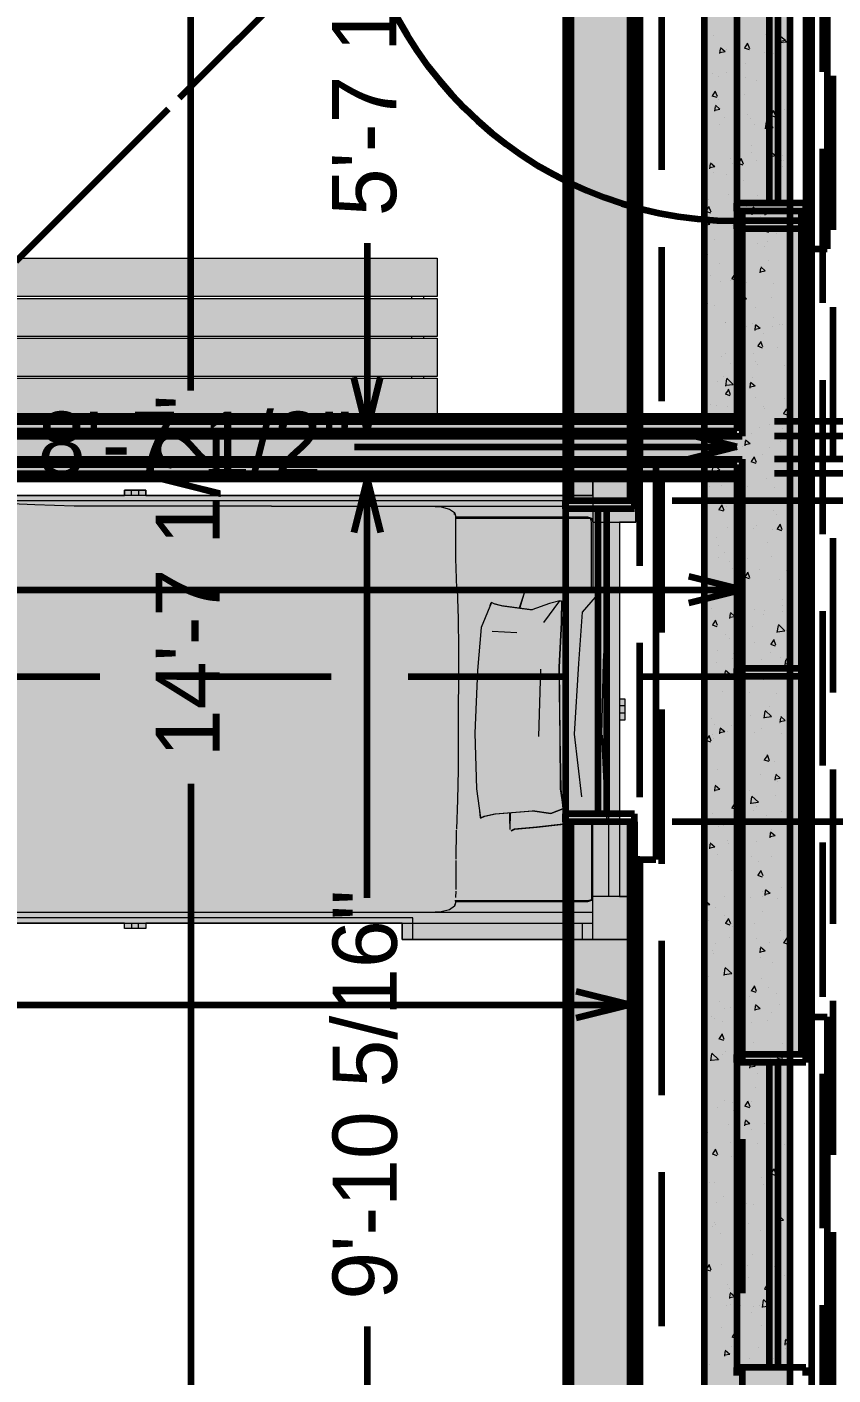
# Model space of a CAD drawing. Header units: inches. Extents: x -355 to 955, y -237 to 947.
# Drawn here: x 582.7 to 658, y 233.7 to 359.6 of the extents above; entities that cross this region are included whole.
import ezdxf

# ---------------------------------------------------------------- set-up
doc = ezdxf.new("R2010")
doc.units = ezdxf.units.IN
doc.header["$LTSCALE"] = 96
doc.header["$MEASUREMENT"] = 0
doc.linetypes.add('Dash', pattern=[0.225, 0.15, -0.075])
for name, color, linetype, lineweight, true_color in [('Casings_ Exterior-2', 7, 'Continuous', 158, 0x000000), ('Casings_ Exterior-3', 7, 'Continuous', 158, 0x000000), ('Dimensions-1', 7, 'Continuous', 158, 0x000080), ('Dimensions-2', 7, 'Continuous', 158, 0x000080), ('Dimensions-3', 7, 'Continuous', 158, 0x000080), ('Doors-1', 7, 'Continuous', 158, 0x4b4b4b), ('Footings-0', 7, 'Dash', 211, 0x000000), ('Furniture_ Exterior-1', 7, 'Continuous', 211, 0x008080), ('Furniture_ Interior-2', 7, 'Continuous', 211, 0x8080c0), ('Roof Planes-2', 7, 'Dash', 211, 0x6fa455), ('Roof Planes-3', 7, 'Dash', 211, 0x6fa455), ('Slabs-1', 7, 'Continuous', 211, 0x000000), ('Walls_  Foundation-0', 7, 'Continuous', 211, 0x000000), ('Walls_  Normal-1', 7, 'Continuous', 211, 0x000000), ('Walls_  Normal-2', 7, 'Continuous', 211, 0x000000), ('Walls_  Normal-3', 7, 'Continuous', 211, 0x000000), ('Windows-2', 7, 'Continuous', 158, 0x4b4b4b), ('Windows-3', 7, 'Continuous', 158, 0x4b4b4b)]:
    doc.layers.add(name, color=color, linetype=linetype, lineweight=lineweight, true_color=true_color)

# ---------------------------------------------------------------- blocks, each defined once
blk = doc.blocks.new('Bench')
at = {"layer": 'Furniture_ Exterior-1', "color": 136, "lineweight": 0, "true_color": 0x008080, "transparency": 33554687}
for p, q in [((-21.92, 11.05), (-21.92, 11.19)), ((-20.98, 11.19), (-20.98, 11.05)), ((-20.95, 11.05), (-20.95, 11.19)), ((20.8, 11.05), (20.8, 11.19)), ((21.74, 11.19), (21.74, 11.05)), ((-21.92, 7.32), (-21.92, 7.48)), ((-20.98, 7.48), (-20.98, 7.32)), ((20.8, 7.32), (20.8, 7.48)), ((21.74, 7.48), (21.74, 7.32)), ((-21.92, 3.57), (-21.92, 3.75)), ((-20.98, 3.75), (-20.98, 3.57)), ((-20.95, 3.57), (-20.95, 3.75)), ((20.8, 3.57), (20.8, 3.75)), ((21.74, 3.75), (21.74, 3.57))]:
    blk.add_line(p, q, dxfattribs=at)
for points in [[(-23.02, 14.76), (23.02, 14.76), (23.02, 11.19), (-23.02, 11.19)], [(-23.02, 11.05), (23.02, 11.05), (23.02, 7.48), (-23.02, 7.48)], [(-23.02, 7.32), (23.02, 7.32), (23.02, 3.75), (-23.02, 3.75)], [(-23.02, 3.57), (23.02, 3.57), (23.02, 0), (-23.02, 0)]]:
    blk.add_lwpolyline(points, close=True, dxfattribs=at)
at = {"layer": 'Furniture_ Exterior-1', "color": 7, "lineweight": 0, "true_color": 0xffffff, "transparency": 33554687}
for points in [[(-23.02, 11.19), (-23.02, 14.76), (-23.02, 11.19), (23.02, 14.76)], [(-23.02, 11.19), (23.02, 14.76), (-23.02, 11.19), (23.02, 11.19)], [(-23.02, 7.48), (-23.02, 11.05), (-23.02, 7.48), (23.02, 11.05)], [(-23.02, 7.48), (23.02, 11.05), (-23.02, 7.48), (23.02, 7.48)], [(-23.02, 3.75), (-23.02, 7.32), (-23.02, 3.75), (23.02, 7.32)], [(-23.02, 3.75), (23.02, 7.32), (-23.02, 3.75), (23.02, 3.75)], [(-23.02, 0), (-23.02, 3.57), (-23.02, 0), (23.02, 3.57)], [(-23.02, 0), (23.02, 3.57), (-23.02, 0), (23.02, 0)]]:
    blk.add_solid(points, dxfattribs=at)
blk = doc.blocks.new('Bunk')
at = {"layer": 'Furniture_ Interior-2', "color": 163, "lineweight": 0, "true_color": 0x8080c0, "transparency": 33554687}
for p, q in [((-4.6, 41.46), (-4.6, 41.96)), ((-3.94, 41.96), (-3.94, 41.46)), ((38.47, 41.46), (-38.53, 41.46)), ((38.47, 40.96), (-38.53, 40.96)), ((8.46, 40.46), (38.47, 40.46)), ((42.47, 40.96), (42.59, 40.96)), ((39.97, 4), (39.97, 38.96)), ((40.97, 38.96), (40.97, 4)), ((25.78, 32.76), (25.69, 35.58)), ((39.69, 31.58), (39.78, 30.57)), ((31.36, 28.63), (29.07, 28.75)), ((33.58, 25.25), (33.39, 18.95)), ((41.47, 21.81), (40.97, 21.81)), ((40.97, 21.15), (41.47, 21.15)), ((25.82, 13.02), (25.73, 10.28)), ((30.71, 10.83), (30.73, 11.82)), ((30.74, 10.26), (30.79, 11.83)), ((25.72, 10.2), (25.69, 7.48)), ((38.47, 0), (38.47, 10.86)), ((25.69, 7.38), (25.69, 4.66)), ((25.68, 4.51), (25.64, 3.91)), ((25.54, 3.27), (25.54, 3.09)), ((38.47, 2.5), (-38.53, 2.5)), ((-38.53, 1.5), (38.47, 1.5)), ((-4.6, 1.5), (-4.6, 1)), ((-3.94, 1), (-3.94, 1.5)), ((37.47, 1.5), (37.47, 0)), ((42.47, 1.78), (42.59, 2))]:
    blk.add_line(p, q, dxfattribs=at)
for points in [[(-38.53, 41.46), (-5.27, 41.46), (-5.27, 41.96), (-3.27, 41.96), (-3.27, 41.46), (38.47, 41.46), (38.47, 43), (42.47, 43), (42.47, 41.17), (42.59, 40.96), (42.47, 40.74), (42.47, 38.96), (40.97, 38.96), (40.97, 22.48), (41.47, 22.48), (41.47, 20.48), (40.97, 20.48), (40.97, 4), (42.47, 4), (42.47, 2.22), (42.59, 2), (42.47, 1.78), (42.47, 0), (37.47, 0), (20.66, 0), (20.66, 1.5), (-3.27, 1.5), (-3.27, 1), (-5.27, 1), (-5.27, 1.5), (-38.53, 1.5)], [(25.68, 39.33), (38.34, 39.33), (38.47, 38.96), (42.47, 38.96), (42.47, 42.96)], [(42.47, 43), (38.47, 43), (38.47, 32.68)], [(-3.27, 41.46), (-3.27, 41.96), (-5.27, 41.96), (-5.27, 41.46)], [(8.46, 40.46), (4.78, 40.46), (1.1, 40.47), (-2.58, 40.46), (-6.27, 40.46), (-9.95, 40.46), (-13.63, 40.58), (-17.31, 40.75), (-21, 40.76), (-24.68, 40.6), (-28.36, 40.46), (-32.04, 40.46), (-38.53, 40.46)], [(23.19, 40.46), (24.29, 40.39), (25.07, 40.19), (25.54, 39.87)], [(42.47, 40.74), (42.59, 40.96), (42.47, 41.17)], [(42.47, 41.03), (42.51, 40.96), (42.47, 40.88)], [(25.54, 39.68), (25.54, 39.87), (25.67, 39.46)], [(25.68, 35.58), (25.68, 39.46), (37.97, 39.46), (38.34, 39.33)], [(38.34, 32.66), (38.34, 38.96), (38.25, 39.33)], [(25.79, 32.76), (25.89, 29.94), (25.93, 27.12), (25.91, 24.3), (25.9, 21.48), (25.88, 18.66), (25.88, 15.84), (25.82, 13.02)], [(39.48, 32.89), (38.35, 32.66), (37.53, 32.53), (36.71, 32.49), (35.81, 32.6), (34.7, 32.75), (32.48, 32.65), (32.26, 32.75)], [(34.73, 32.75), (35.85, 32.6), (36.75, 32.49)], [(39.34, 19.07), (39.66, 13.3), (39.82, 11.03), (39.6, 13.3), (39.3, 19.07), (39.46, 25.96), (39.74, 30.57), (39.63, 32.89), (39.48, 32.89), (37.47, 30.57), (37.12, 25.78), (36.71, 19.17), (37.41, 13.3)], [(35.4, 31.61), (34.43, 31.38), (32.77, 30.77), (29.98, 31.16), (29.24, 31.34), (29, 31.47), (28.03, 29.13), (27.69, 25.12), (27.45, 19.26), (27.59, 14.07), (27.98, 11.34), (28.32, 11.52), (29.32, 11.71), (32.83, 12), (34.53, 11.76), (35.66, 12.19), (34.54, 11.76), (32.83, 12)], [(31.64, 30.94), (32.15, 32.59), (32.08, 32.42), (31.59, 30.94)], [(32.51, 32.65), (32.43, 32.69), (32.39, 32.7)], [(33.89, 29.6), (35.4, 31.61), (35.55, 31.61), (35.51, 29.6), (35.29, 25.42), (35.37, 18.85), (35.42, 14.06), (35.69, 12.19), (35.5, 14.06), (35.43, 18.85), (35.35, 25.42), (35.57, 29.6), (35.53, 30.67)], [(28.87, 31.18), (28.97, 31.47), (29.04, 31.47), (29.28, 31.34), (30.02, 31.16), (32.79, 30.78)], [(40.97, 22.48), (41.47, 22.48), (41.47, 20.48), (40.97, 20.48)], [(27.89, 11.99), (27.96, 11.34), (28.03, 11.34), (28.37, 11.52), (29.38, 11.71), (32.85, 12)], [(38.34, 10.84), (38.34, 3.62), (37.97, 3.5), (25.61, 3.5)], [(36.71, 10.83), (35.43, 10.73), (33.21, 10.49), (31.13, 10.3), (30.81, 10.13)], [(30.88, 10.14), (31.17, 10.3), (33.26, 10.49), (35.48, 10.73), (36.74, 10.83)], [(39.78, 11.03), (38.51, 10.87), (37.71, 10.76), (36.71, 10.83), (37.68, 10.76), (38.5, 10.88), (39.79, 11.03)], [(20.66, 1.5), (20.66, 0), (42.47, 0), (42.47, 4), (38.47, 4), (38.34, 3.62)], [(25.67, 3.5), (25.54, 3.09), (25.07, 2.76), (24.29, 2.57), (23.19, 2.5)], [(25.59, 3.62), (37.97, 3.62), (38.34, 3.72)], [(21.66, 0), (21.66, 2), (-38.53, 2)], [(-3.27, 1.5), (-3.27, 1), (-5.27, 1), (-5.27, 1.5)], [(42.47, 2), (42.59, 2), (42.47, 2.22)], [(42.47, 2.07), (42.51, 2), (42.47, 1.93)]]:
    blk.add_lwpolyline(points, dxfattribs=at)
at = {"layer": 'Furniture_ Interior-2', "color": 7, "lineweight": 0, "true_color": 0xffffff, "transparency": 33554687}
for points in [[(38.47, 41.46), (38.47, 43), (38.47, 41.46), (42.47, 43)], [(38.47, 41.46), (42.47, 43), (38.47, 41.46), (42.47, 41.17)], [(-5.27, 41.46), (-5.27, 41.96), (-5.27, 41.46), (-3.27, 41.96)], [(-5.27, 41.46), (-3.27, 41.96), (-5.27, 41.46), (-3.27, 41.46)], [(-5.27, 41.46), (-5.27, 1.5), (-5.27, 41.46), (-41.03, 4.01)], [(-38.53, 41.46), (-5.27, 41.46), (-38.53, 41.46), (-41.03, 38.96)], [(-5.27, 41.46), (-41.03, 4.01), (-5.27, 41.46), (-41.03, 38.96)], [(-5.27, 41.46), (-3.27, 41.46), (-5.27, 41.46), (-3.27, 1.5)], [(-5.27, 41.46), (-3.27, 1.5), (-5.27, 41.46), (-5.27, 1.5)], [(-3.27, 41.46), (38.47, 41.46), (-3.27, 41.46), (40.97, 22.48)], [(-3.27, 41.46), (40.97, 22.48), (-3.27, 41.46), (20.66, 1.5)], [(-3.27, 41.46), (20.66, 1.5), (-3.27, 41.46), (-3.27, 1.5)], [(38.47, 41.46), (42.47, 41.17), (38.47, 41.46), (42.47, 40.74)], [(38.47, 41.46), (42.47, 40.74), (38.47, 41.46), (40.97, 38.96)], [(38.47, 41.46), (40.97, 38.96), (38.47, 41.46), (40.97, 22.48)], [(42.47, 40.74), (42.47, 38.96), (42.47, 40.74), (40.97, 38.96)], [(42.47, 41.17), (42.59, 40.96), (42.47, 41.17), (42.47, 40.74)], [(40.97, 22.48), (40.97, 20.48), (40.97, 22.48), (20.66, 1.5)], [(40.97, 22.48), (41.47, 22.48), (40.97, 22.48), (41.47, 20.48)], [(40.97, 22.48), (41.47, 20.48), (40.97, 22.48), (40.97, 20.48)], [(40.97, 20.48), (40.97, 4), (40.97, 20.48), (20.66, 1.5)], [(-5.27, 1.5), (-38.53, 1.5), (-5.27, 1.5), (-41.03, 4.01)], [(40.97, 4), (37.47, 0), (40.97, 4), (20.66, 1.5)], [(40.97, 4), (42.47, 1.78), (40.97, 4), (37.47, 0)], [(40.97, 4), (42.47, 4), (40.97, 4), (42.47, 2.22)], [(40.97, 4), (42.47, 2.22), (40.97, 4), (42.47, 1.78)], [(-3.27, 1.5), (-3.27, 1), (-3.27, 1.5), (-5.27, 1)], [(-3.27, 1.5), (-5.27, 1), (-3.27, 1.5), (-5.27, 1.5)], [(37.47, 0), (20.66, 0), (37.47, 0), (20.66, 1.5)], [(42.47, 1.78), (42.47, 0), (42.47, 1.78), (37.47, 0)], [(42.47, 2.22), (42.59, 2), (42.47, 2.22), (42.47, 1.78)]]:
    blk.add_solid(points, dxfattribs=at)

msp = doc.modelspace()

# ---------------------------------------------------------------- linework, layer by layer
at = {"layer": 'Casings_ Exterior-2', "transparency": 33554687}
for p, q in [((657.44, 377.86), (657.44, 338.86)), ((655.44, 338.86), (657.44, 338.86)), ((655.44, 267.12), (657.44, 267.12)), ((657.44, 267.12), (657.44, 230.12))]:
    msp.add_line(p, q, dxfattribs=at)
at = {"layer": 'Casings_ Exterior-3', "transparency": 33554687}
for p, q in [((639.44, 318.83), (641.44, 318.83)), ((641.44, 318.83), (641.44, 281.83)), ((639.44, 281.83), (641.44, 281.83))]:
    msp.add_line(p, q, dxfattribs=at)
at = {"layer": 'Dimensions-1', "transparency": 33554687}
for p, q in [((693.47, 322.72), (652.5, 322.72)), ((649.5, 307), (644.5, 308.25)), ((649.5, 307), (644.5, 305.75))]:
    msp.add_line(p, q, dxfattribs=at)
at = {"layer": 'Dimensions-1', "color": 176, "linetype": 'Continuous', "lineweight": 158, "true_color": 0x000080, "transparency": 33554687}
for p, q in [((711.47, 322.72), (652.5, 322.72)), ((693.47, 319.22), (652.5, 319.22)), ((711.47, 319.22), (652.5, 319.22)), ((519.24, 307), (649.5, 307))]:
    msp.add_line(p, q, dxfattribs=at)
at = {"layer": 'Dimensions-2', "color": 176, "linetype": 'Continuous', "lineweight": 158, "true_color": 0x000080, "transparency": 33554687}
for p, q in [((614.47, 339.4), (614.47, 321.86)), ((711.47, 321.36), (652.5, 321.36)), ((711.47, 321.36), (652.5, 321.36)), ((613.28, 320.35), (649, 320.35)), ((614.47, 278.23), (614.47, 317.36)), ((693.47, 317.86), (652.5, 317.86)), ((711.47, 317.86), (652.5, 317.86)), ((711.47, 317.86), (652.5, 317.86)), ((614.47, 238.21), (614.47, 199.08))]:
    msp.add_line(p, q, dxfattribs=at)
at = {"layer": 'Dimensions-2', "transparency": 33554687}
for p, q in [((614.47, 321.86), (613.22, 326.86)), ((614.47, 321.86), (615.72, 326.86)), ((649, 320.35), (644, 321.6)), ((693.47, 321.36), (652.5, 321.36)), ((693.47, 321.36), (652.5, 321.36)), ((649, 320.35), (644, 319.1)), ((614.47, 317.36), (613.22, 312.36)), ((614.47, 317.36), (615.72, 312.36))]:
    msp.add_line(p, q, dxfattribs=at)
at = {"layer": 'Dimensions-3', "color": 176, "linetype": 'Continuous', "lineweight": 158, "true_color": 0x000080, "transparency": 33554687}
for p, q in [((598, 325.62), (598, 395)), ((677.47, 315.33), (642.95, 315.33)), ((598, 288.88), (598, 219.5)), ((677.47, 285.33), (642.95, 285.33)), ((570.62, 268.24), (639, 268.24))]:
    msp.add_line(p, q, dxfattribs=at)
at = {"layer": 'Dimensions-3', "transparency": 33554687}
for q in [(634, 269.49), (634, 266.99)]:
    msp.add_line((639, 268.24), q, dxfattribs=at)
at = {"layer": 'Doors-1', "transparency": 33554687}
for p, q in [((655.44, 377.47), (655.44, 341.47)), ((649, 340.72), (649, 341.47)), ((655.44, 341.47), (649, 341.47)), ((655.44, 340.72), (655.44, 341.47)), ((655.44, 340.72), (649, 340.72)), ((649, 298.91), (649, 299.66)), ((655.95, 299.66), (649, 299.66)), ((655.95, 298.91), (649, 298.91)), ((655.95, 298.91), (655.95, 299.66))]:
    msp.add_line(p, q, dxfattribs=at)
at = {"layer": 'Doors-1', "linetype": 'Dash', "transparency": 33554687}
for p, q in [((553.5, 298.91), (649.5, 298.91)), ((649.5, 298.91), (649.5, 190.91))]:
    msp.add_line(p, q, dxfattribs=at)
at = {"layer": 'Doors-1', "color": 251, "linetype": 'Continuous', "lineweight": 158, "true_color": 0x4b4b4b, "transparency": 33554687}
msp.add_line((655.95, 298.91), (655.95, 190.91), dxfattribs=at)
at = {"layer": 'Doors-1', "transparency": 33554687}
msp.add_arc((649, 377.47), 36, 180, 270, dxfattribs=at)
at = {"layer": 'Footings-0', "transparency": 33554687}
for p, q in [((657.95, 398.22), (657.95, 30.22)), ((641.95, 382.22), (641.95, 46.22))]:
    msp.add_line(p, q, dxfattribs=at)
at = {"layer": 'Roof Planes-2', "transparency": 33554687}
msp.add_lwpolyline([(673, 17), (639.95, 50.05), (639.95, 379.95), (673, 413)], close=True, dxfattribs=at)
at = {"layer": 'Roof Planes-3', "transparency": 33554687}
for points in [[(657, 413), (459.5, 215.5), (262, 413)], [(657, 17), (459.5, 214.5), (459.5, 215.5), (657, 413)]]:
    msp.add_lwpolyline(points, close=True, dxfattribs=at)
at = {"layer": 'Slabs-1', "transparency": 33554687}
msp.add_lwpolyline([(955.05, 396.04), (955.05, 35.04), (656, 35.04), (656, 396.04)], close=True, dxfattribs=at)
at = {"layer": 'Walls_  Foundation-0', "color": 18, "linetype": 'Continuous', "lineweight": 211, "true_color": 0x000000, "transparency": 33554687}
for p, q in [((653.95, 394.22), (653.95, 34.22)), ((645.95, 386.22), (645.95, 42.22))]:
    msp.add_line(p, q, dxfattribs=at)
at = {"layer": 'Walls_  Foundation-0', "color": 252, "lineweight": 9, "true_color": 0x969696, "transparency": 33554687}
for p, q in [((651.67, 358.85), (651.67, 358.85)), ((646.79, 358.78), (646.79, 358.78)), ((647.46, 357.65), (647.89, 357.29)), ((649.09, 357.99), (649.09, 357.99)), ((649.28, 358.69), (649.28, 358.69)), ((649.69, 357.64), (650.14, 357.48)), ((649.75, 357.64), (650, 358.01)), ((650.21, 357.55), (650, 358.07)), ((651.78, 358.6), (651.78, 358.6)), ((652.91, 358.05), (653.01, 358.72)), ((652.91, 358.12), (653.62, 358.2)), ((653.01, 358.79), (653.62, 358.2)), ((653.06, 358.13), (653.1, 358.58)), ((653.06, 358.24), (653.53, 358.33)), ((653.1, 358.69), (653.53, 358.33)), ((653.35, 358.05), (653.35, 358.05)), ((647.42, 357.09), (647.46, 357.54)), ((647.42, 357.2), (647.89, 357.29)), ((648.01, 357.44), (648.01, 357.44)), ((651.59, 357.22), (651.59, 357.22)), ((652.44, 357.07), (652.44, 357.07)), ((646.76, 355.22), (646.76, 355.22)), ((648.03, 355.37), (648.03, 355.37)), ((649.79, 356.2), (649.79, 356.2)), ((652.05, 356.01), (652.05, 356.01)), ((646.23, 354.36), (646.23, 354.36)), ((647.32, 354.93), (647.32, 354.93)), ((649.81, 354.84), (649.81, 354.84)), ((650.8, 354.62), (650.8, 354.62)), ((652.31, 354.74), (652.31, 354.74)), ((646.67, 353.16), (647.12, 353.01)), ((646.73, 353.16), (646.98, 353.53)), ((647.19, 353.07), (646.98, 353.59)), ((647, 353.34), (647, 353.34)), ((647.24, 352.78), (647.24, 352.78)), ((649.71, 353.25), (649.71, 353.25)), ((652.59, 352.75), (652.63, 353.2)), ((652.59, 352.86), (653.06, 352.95)), ((652.63, 353.31), (653.06, 352.95)), ((646.95, 351.71), (646.99, 352.16)), ((646.95, 351.82), (647.42, 351.91)), ((646.99, 352.27), (647.42, 351.91)), ((649.02, 352.27), (649.02, 352.27)), ((649.96, 351.37), (649.96, 351.37)), ((652.11, 351.33), (652.56, 351.18)), ((652.17, 351.33), (652.42, 351.71)), ((652.62, 351.24), (652.42, 351.77)), ((653.44, 351.91), (653.44, 351.91)), ((646.24, 350.84), (646.24, 350.84)), ((647.38, 350.5), (647.38, 350.5)), ((647.8, 351.14), (647.8, 351.14)), ((650.29, 351.05), (650.29, 351.05)), ((650.66, 350.48), (650.66, 350.48)), ((651.67, 350.05), (651.77, 350.71)), ((651.67, 350.12), (652.38, 350.2)), ((651.77, 350.78), (652.38, 350.2)), ((652.67, 351.28), (652.67, 351.28)), ((652.79, 350.96), (652.79, 350.96)), ((652.92, 349.4), (652.92, 349.4)), ((653.94, 349.69), (653.94, 349.69)), ((648.86, 347.98), (648.86, 347.98)), ((650.33, 348.53), (650.33, 348.53)), ((650.38, 347.84), (650.38, 347.84)), ((652.12, 347.37), (652.16, 347.82)), ((652.12, 347.48), (652.59, 347.57)), ((652.14, 348.68), (652.14, 348.68)), ((652.16, 347.93), (652.59, 347.57)), ((653.29, 347.61), (653.29, 347.61)), ((646.48, 346.33), (646.52, 346.78)), ((646.48, 346.44), (646.95, 346.53)), ((646.52, 346.89), (646.95, 346.53)), ((648.36, 347.25), (648.36, 347.25)), ((648.58, 346.83), (648.58, 346.83)), ((649.09, 346.86), (649.54, 346.71)), ((649.15, 346.86), (649.4, 347.23)), ((649.6, 346.77), (649.4, 347.29)), ((650.86, 347.15), (650.86, 347.15)), ((653.15, 347.1), (653.15, 347.1)), ((653.29, 346.56), (653.29, 346.56)), ((653.35, 347.06), (653.35, 347.06)), ((646.83, 346), (646.83, 346)), ((648, 345.77), (648, 345.77)), ((649.59, 345.25), (649.59, 345.25)), ((648.25, 343.89), (648.25, 343.89)), ((650.96, 343.79), (650.96, 343.79)), ((646.03, 343.41), (646.03, 343.41)), ((646.13, 342.38), (646.38, 342.75)), ((646.58, 342.29), (646.38, 342.82)), ((646.39, 343.48), (646.39, 343.48)), ((648.89, 343.39), (648.89, 343.39)), ((649.87, 342.82), (649.87, 342.82)), ((650.43, 342.04), (650.53, 342.71)), ((650.53, 342.78), (651.14, 342.2)), ((651.38, 343.3), (651.38, 343.3)), ((651.69, 342.55), (652.12, 342.19)), ((653.88, 343.21), (653.88, 343.21)), ((646, 340.95), (646.04, 341.4)), ((646.04, 341.51), (646.47, 341.15)), ((646.07, 342.38), (646.52, 342.23)), ((647.09, 341.39), (647.09, 341.39)), ((650.43, 342.11), (651.14, 342.2)), ((651.2, 341.92), (651.2, 341.92)), ((651.65, 341.99), (651.69, 342.44)), ((651.65, 342.1), (652.12, 342.19)), ((653.92, 341.82), (653.92, 341.82)), ((646, 341.06), (646.47, 341.15)), ((648.62, 341.05), (648.62, 341.05)), ((651.51, 341.02), (651.51, 341.02)), ((651.51, 340.56), (651.96, 340.4)), ((651.57, 340.56), (651.82, 340.93)), ((652.02, 340.47), (651.82, 340.99)), ((652.73, 340.32), (652.73, 340.32)), ((646.87, 339.7), (646.87, 339.7)), ((649.37, 339.6), (649.37, 339.6)), ((650.93, 339.31), (650.93, 339.31)), ((651.58, 339.08), (651.58, 339.08)), ((651.86, 339.51), (651.86, 339.51)), ((646.29, 338.28), (646.29, 338.28)), ((647.37, 337.46), (647.37, 337.46)), ((649.18, 338.47), (649.18, 338.47)), ((649.71, 338.52), (649.71, 338.52)), ((651.94, 337.73), (651.94, 337.73)), ((646.53, 336.41), (646.53, 336.41)), ((648.55, 336.08), (648.8, 336.45)), ((649, 335.99), (648.8, 336.51)), ((649.24, 336.31), (649.24, 336.31)), ((651.18, 336.61), (651.22, 337.06)), ((651.18, 336.72), (651.65, 336.81)), ((651.22, 337.17), (651.65, 336.81)), ((645.95, 335.82), (646, 335.77)), ((645.95, 335.76), (646, 335.77)), ((647.43, 335.8), (647.43, 335.8)), ((648.38, 335.88), (648.38, 335.88)), ((648.49, 336.08), (648.94, 335.93)), ((649.93, 335.71), (649.93, 335.71)), ((652.43, 335.62), (652.43, 335.62)), ((646.29, 333.72), (646.29, 333.72)), ((649.19, 334.04), (649.29, 334.71)), ((649.19, 334.11), (649.9, 334.19)), ((649.29, 334.78), (649.9, 334.19)), ((649.49, 334.43), (649.49, 334.43)), ((652.2, 334.34), (652.2, 334.34)), ((653.93, 334.25), (653.95, 334.25)), ((646.91, 333.57), (646.91, 333.57)), ((650.72, 333.36), (650.72, 333.36)), ((652.45, 332.46), (652.45, 332.46)), ((645.98, 331.51), (645.95, 331.61)), ((647.94, 331.93), (647.94, 331.93)), ((647.96, 331.95), (647.96, 331.95)), ((649.86, 331.59), (649.86, 331.59)), ((650.46, 331.86), (650.46, 331.86)), ((650.7, 331.23), (650.74, 331.68)), ((650.7, 331.34), (651.17, 331.43)), ((650.74, 331.79), (651.17, 331.43)), ((652.36, 331.56), (652.36, 331.56)), ((652.96, 331.76), (652.96, 331.76)), ((653.28, 331.78), (653.28, 331.78)), ((649.72, 329.94), (649.72, 329.94)), ((650.97, 329.78), (651.22, 330.15)), ((651.42, 329.69), (651.22, 330.21)), ((651.52, 330.95), (651.52, 330.95)), ((646.14, 329.43), (646.14, 329.43)), ((647.53, 328.83), (647.53, 328.83)), ((647.97, 329.1), (647.97, 329.1)), ((650.56, 329.06), (650.56, 329.06)), ((650.91, 329.78), (651.36, 329.62)), ((652.82, 329.62), (652.82, 329.62)), ((646.17, 328.09), (646.17, 328.09)), ((648.44, 328.16), (648.44, 328.16)), ((650.73, 328.36), (650.73, 328.36)), ((650.94, 328.07), (650.94, 328.07)), ((653.44, 327.98), (653.44, 327.98)), ((647.17, 326.51), (647.17, 326.51)), ((647.78, 326.95), (647.78, 326.95)), ((647.95, 326.03), (648.05, 326.7)), ((647.95, 326.11), (648.66, 326.19)), ((648.05, 326.77), (648.66, 326.19)), ((650.23, 325.85), (650.27, 326.3)), ((650.27, 326.41), (650.7, 326.05)), ((650.49, 326.86), (650.49, 326.86)), ((647.89, 325.3), (648.34, 325.15)), ((647.95, 325.3), (648.2, 325.67)), ((648.4, 325.21), (648.2, 325.74)), ((650.23, 325.96), (650.7, 326.05)), ((650.73, 324.98), (650.73, 324.98)), ((653.45, 324.88), (653.45, 324.88)), ((646.51, 324.36), (646.51, 324.36)), ((647.14, 324.26), (647.14, 324.26)), ((648.15, 324.11), (648.15, 324.11)), ((649, 324.27), (649, 324.27)), ((651.5, 324.17), (651.5, 324.17)), ((651.57, 323.9), (651.57, 323.9)), ((653.39, 323.47), (653.64, 323.85)), ((653.84, 323.39), (653.64, 323.91)), ((648.79, 322.47), (648.79, 322.47)), ((652.07, 322.41), (652.07, 322.41)), ((653.32, 323.47), (653.78, 323.32)), ((653.69, 323.01), (653.69, 323.01)), ((653.87, 323.42), (653.87, 323.42)), ((650.32, 321.58), (650.32, 321.58)), ((651.11, 322.14), (651.11, 322.14)), ((653.21, 322.1), (653.21, 322.1)), ((646.99, 319.97), (646.99, 319.97)), ((647.04, 320.5), (647.04, 320.5)), ((648.52, 320.57), (648.52, 320.57)), ((649.53, 320.41), (649.53, 320.41)), ((649.76, 320.47), (649.8, 320.92)), ((649.76, 320.58), (650.23, 320.67)), ((649.8, 321.03), (650.23, 320.67)), ((652.03, 320.32), (652.03, 320.32)), ((653.08, 320.83), (653.08, 320.83)), ((646.06, 319.47), (646.06, 319.47)), ((646.7, 318.03), (646.81, 318.7)), ((646.76, 319.73), (646.76, 319.73)), ((646.81, 318.77), (647.42, 318.18)), ((648.77, 319.37), (648.77, 319.37)), ((649.52, 318.98), (649.52, 318.98)), ((650.3, 319), (650.76, 318.85)), ((650.37, 319), (650.62, 319.37)), ((650.82, 318.91), (650.62, 319.44)), ((651.41, 319.6), (651.41, 319.6)), ((646.7, 318.1), (647.42, 318.18)), ((649.02, 317.5), (649.02, 317.5)), ((651.73, 317.4), (651.73, 317.4)), ((645.97, 317.14), (645.97, 317.14)), ((646.44, 316.63), (646.44, 316.63)), ((647.52, 316.72), (647.52, 316.72)), ((650.01, 316.62), (650.01, 316.62)), ((652.51, 316.53), (652.51, 316.53)), ((647.35, 314.52), (647.6, 314.89)), ((647.8, 314.43), (647.6, 314.96)), ((647.99, 314.81), (647.99, 314.81)), ((649.29, 315.09), (649.33, 315.54)), ((649.29, 315.2), (649.76, 315.29)), ((649.33, 315.65), (649.76, 315.29)), ((651.98, 315.52), (651.98, 315.52)), ((647.28, 314.52), (647.74, 314.37)), ((649.39, 314.66), (649.39, 314.66)), ((652.42, 314.44), (652.42, 314.44)), ((652.67, 314.05), (652.67, 314.05)), ((648.08, 312.82), (648.08, 312.82)), ((649.64, 313.01), (649.64, 313.01)), ((650.57, 312.73), (650.57, 312.73)), ((650.86, 313.04), (650.86, 313.04)), ((652.35, 312.68), (652.35, 312.68)), ((652.72, 312.7), (653.17, 312.54)), ((652.79, 312.7), (653.04, 313.07)), ((653.24, 312.61), (653.04, 313.13)), ((653.07, 312.64), (653.07, 312.64)), ((647.06, 311.89), (647.06, 311.89)), ((647.31, 311.19), (647.31, 311.19)), ((649.11, 312.21), (649.11, 312.21)), ((651.87, 311.46), (651.87, 311.46)), ((645.95, 310.4), (646.18, 310.18)), ((645.95, 310.15), (646.18, 310.18)), ((647.31, 310.01), (647.31, 310.01)), ((647.84, 310.51), (647.84, 310.51)), ((648.82, 309.71), (648.86, 310.16)), ((648.82, 309.82), (649.29, 309.91)), ((648.86, 310.27), (649.29, 309.91)), ((650.02, 309.92), (650.02, 309.92)), ((652.26, 310.14), (652.26, 310.14)), ((646.11, 309.06), (646.11, 309.06)), ((648.31, 309.61), (648.31, 309.61)), ((648.61, 308.97), (648.61, 308.97)), ((649.77, 308.22), (650.02, 308.59)), ((650.22, 308.13), (650.02, 308.66)), ((651.1, 308.88), (651.1, 308.88)), ((653.6, 308.78), (653.6, 308.78)), ((649.7, 308.22), (650.15, 308.07)), ((650.26, 308.04), (650.26, 308.04)), ((652.98, 307.95), (652.98, 307.95)), ((647.68, 307.17), (647.68, 307.17)), ((653.22, 306.07), (653.22, 306.07)), ((646.59, 305.27), (646.59, 305.27)), ((648.35, 304.33), (648.39, 304.78)), ((648.39, 304.89), (648.82, 304.53)), ((648.84, 305.35), (648.84, 305.35)), ((649.09, 305.18), (649.09, 305.18)), ((650.64, 305.2), (650.64, 305.2)), ((651.58, 305.09), (651.58, 305.09)), ((653.21, 305.51), (653.21, 305.51)), ((653.26, 304.98), (653.26, 304.98)), ((646.07, 303.92), (646.07, 303.92)), ((646.68, 303.74), (647.13, 303.59)), ((646.75, 303.74), (647, 304.12)), ((647.2, 303.66), (647, 304.18)), ((648.35, 304.44), (648.82, 304.53)), ((649.66, 303.67), (649.66, 303.67)), ((650.49, 303.55), (650.49, 303.55)), ((651.46, 304.68), (651.46, 304.68)), ((652.77, 303.02), (652.87, 303.68)), ((652.87, 303.76), (653.48, 303.17)), ((647.9, 302.83), (647.9, 302.83)), ((648.3, 302.44), (648.3, 302.44)), ((652.19, 301.92), (652.44, 302.29)), ((652.64, 301.83), (652.44, 302.36)), ((652.77, 303.09), (653.48, 303.17)), ((653.6, 303.23), (653.6, 303.23)), ((646.1, 301.82), (646.1, 301.82)), ((647.15, 301.38), (647.15, 301.38)), ((648.69, 301.05), (648.69, 301.05)), ((649.65, 301.29), (649.65, 301.29)), ((650.66, 302.09), (650.66, 302.09)), ((652.12, 301.92), (652.57, 301.76)), ((652.15, 301.19), (652.15, 301.19)), ((645.97, 299.69), (645.97, 299.69)), ((647.11, 300.24), (647.11, 300.24)), ((648.55, 300.56), (648.55, 300.56)), ((651.26, 300.46), (651.26, 300.46)), ((653.11, 300.69), (653.11, 300.69)), ((653.52, 299.99), (653.56, 300.44)), ((653.52, 300.1), (653.95, 300.18)), ((653.56, 300.55), (653.95, 300.23)), ((647.88, 298.95), (647.92, 299.4)), ((647.88, 299.06), (648.35, 299.15)), ((647.92, 299.51), (648.35, 299.15)), ((651.51, 298.59), (651.51, 298.59)), ((647.68, 297.52), (647.68, 297.52)), ((648.92, 297.72), (648.92, 297.72)), ((649.1, 297.44), (649.55, 297.29)), ((649.17, 297.44), (649.42, 297.81)), ((649.62, 297.35), (649.42, 297.88)), ((650.18, 297.43), (650.18, 297.43)), ((652.67, 297.34), (652.67, 297.34)), ((653.81, 297.15), (653.81, 297.15)), ((652, 296.14), (652, 296.14)), ((646.59, 294.96), (646.59, 294.96)), ((649.69, 295.89), (649.69, 295.89)), ((650.25, 295.31), (650.25, 295.31)), ((651.53, 295.01), (651.63, 295.68)), ((651.53, 295.08), (652.24, 295.17)), ((651.63, 295.75), (652.24, 295.17)), ((651.88, 295.75), (651.88, 295.75)), ((653.05, 294.61), (653.09, 295.06)), ((653.05, 294.72), (653.52, 294.81)), ((653.09, 295.17), (653.52, 294.81)), ((646.6, 292.88), (646.4, 293.4)), ((646.69, 293.46), (646.69, 293.46)), ((646.92, 294.46), (646.92, 294.46)), ((647.41, 293.57), (647.45, 294.02)), ((647.41, 293.68), (647.88, 293.77)), ((647.45, 294.13), (647.88, 293.77)), ((648.16, 293.74), (648.16, 293.74)), ((648.45, 294.3), (648.45, 294.3)), ((650.66, 293.64), (650.66, 293.64)), ((651.34, 294.09), (651.34, 294.09)), ((653.01, 294.56), (653.01, 294.56)), ((653.15, 293.55), (653.15, 293.55)), ((646.08, 292.96), (646.53, 292.81)), ((646.15, 292.96), (646.4, 293.34)), ((646.84, 293.08), (646.84, 293.08)), ((649.46, 292.72), (649.46, 292.72)), ((649.55, 292.98), (649.55, 292.98)), ((649.54, 291.59), (649.54, 291.59)), ((649.79, 291.1), (649.79, 291.1)), ((651.52, 291.14), (651.97, 290.99)), ((651.59, 291.14), (651.84, 291.51)), ((652.04, 291.05), (651.84, 291.58)), ((652.51, 291.01), (652.51, 291.01)), ((646.23, 289.93), (646.23, 289.93)), ((647.21, 290.24), (647.21, 290.24)), ((648.72, 289.84), (648.72, 289.84)), ((651.22, 289.75), (651.22, 289.75)), ((652.58, 289.23), (652.62, 289.68)), ((652.62, 289.79), (653.05, 289.43)), ((653.72, 289.66), (653.72, 289.66)), ((646.94, 288.19), (646.98, 288.64)), ((646.94, 288.3), (647.41, 288.39)), ((646.98, 288.75), (647.41, 288.39)), ((652.58, 289.34), (653.05, 289.43)), ((652.75, 289.13), (652.75, 289.13)), ((649.02, 286.58), (648.82, 287.1)), ((650.17, 288.26), (650.17, 288.26)), ((650.29, 287.01), (650.39, 287.68)), ((650.29, 287.08), (651, 287.16)), ((650.39, 287.75), (651, 287.16)), ((652.6, 287.78), (652.6, 287.78)), ((646.12, 286.8), (646.12, 286.8)), ((646.75, 286.08), (646.75, 286.08)), ((648.5, 286.66), (648.95, 286.51)), ((648.57, 286.66), (648.82, 287.03)), ((649.04, 285.94), (649.04, 285.94)), ((649.25, 285.99), (649.25, 285.99)), ((650.54, 286.43), (650.54, 286.43)), ((650.8, 286.77), (650.8, 286.77)), ((651.75, 285.9), (651.75, 285.9)), ((653.13, 286.29), (653.13, 286.29)), ((647.24, 284.93), (647.24, 284.93)), ((647.77, 285), (647.77, 285)), ((647.83, 285.5), (647.83, 285.5)), ((651.8, 285.19), (651.8, 285.19)), ((652.19, 284.63), (652.19, 284.63)), ((653.94, 284.84), (653.95, 284.83)), ((646.5, 283.37), (646.94, 283.01)), ((648.08, 283.62), (648.08, 283.62)), ((648.25, 283.35), (648.25, 283.35)), ((650.79, 283.53), (650.79, 283.53)), ((652.11, 283.85), (652.15, 284.3)), ((652.11, 283.96), (652.58, 284.05)), ((652.15, 284.41), (652.58, 284.05)), ((646, 282.1), (645.95, 282.23)), ((645.97, 282.5), (645.97, 282.5)), ((646.47, 282.81), (646.5, 283.26)), ((646.47, 282.92), (646.94, 283.01)), ((647.23, 282.29), (647.23, 282.29)), ((649.73, 282.2), (649.73, 282.2)), ((650.39, 282.13), (650.39, 282.13)), ((652.23, 282.11), (652.23, 282.11)), ((648.45, 280.78), (648.45, 280.78)), ((651.04, 281.65), (651.04, 281.65)), ((651.44, 280.28), (651.24, 280.8)), ((653.75, 281.55), (653.75, 281.55)), ((649.05, 279), (649.15, 279.67)), ((649.15, 279.74), (649.76, 279.16)), ((650.92, 280.36), (651.37, 280.21)), ((650.98, 280.36), (651.24, 280.73)), ((647.8, 278.4), (647.8, 278.4)), ((649.05, 279.08), (649.76, 279.16)), ((650.29, 278.31), (650.29, 278.31)), ((651.39, 278.41), (651.39, 278.41)), ((651.41, 278.81), (651.41, 278.81)), ((651.64, 278.47), (651.68, 278.92)), ((651.64, 278.58), (652.11, 278.67)), ((651.68, 279.03), (652.11, 278.67)), ((653.15, 279.25), (653.15, 279.25)), ((645.99, 277.43), (646.03, 277.88)), ((645.99, 277.54), (646.46, 277.63)), ((646.03, 277.99), (646.46, 277.63)), ((646.12, 278.02), (646.12, 278.02)), ((646.97, 277.34), (646.97, 277.34)), ((649.59, 277.4), (649.59, 277.4)), ((652.79, 278.21), (652.79, 278.21)), ((646.37, 276.14), (646.37, 276.14)), ((647.83, 276.57), (647.83, 276.57)), ((647.9, 275.88), (648.35, 275.73)), ((647.96, 275.88), (648.22, 276.25)), ((648.42, 275.8), (648.22, 276.32)), ((649.08, 276.05), (649.08, 276.05)), ((650.6, 275.82), (650.6, 275.82)), ((651.39, 276.97), (651.39, 276.97)), ((646.03, 275.56), (646.03, 275.56)), ((648.33, 274.54), (648.33, 274.54)), ((648.62, 275.54), (648.62, 275.54)), ((653.04, 275.17), (653.04, 275.17)), ((653.86, 273.97), (653.65, 274.5)), ((646.74, 273.3), (646.74, 273.3)), ((647.04, 273.97), (647.04, 273.97)), ((649.32, 274.17), (649.32, 274.17)), ((650.82, 274.45), (650.82, 274.45)), ((651.17, 273.09), (651.21, 273.54)), ((651.17, 273.2), (651.64, 273.29)), ((651.21, 273.65), (651.64, 273.29)), ((652.04, 274.07), (652.04, 274.07)), ((653.32, 274.36), (653.32, 274.36)), ((653.33, 274.06), (653.79, 273.9)), ((653.4, 274.06), (653.65, 274.43)), ((645.95, 272.29), (645.99, 272.25)), ((645.95, 272.24), (645.99, 272.25)), ((646.82, 273.04), (646.82, 273.04)), ((651.24, 272.68), (651.24, 272.68)), ((652.28, 272.19), (652.28, 272.19)), ((646.31, 270.85), (646.31, 270.85)), ((647.81, 271), (647.91, 271.67)), ((647.81, 271.07), (648.52, 271.16)), ((647.91, 271.74), (648.52, 271.16)), ((648.81, 270.76), (648.81, 270.76)), ((649.7, 271.33), (649.7, 271.33)), ((653.74, 270.89), (653.74, 270.89)), ((650.31, 269.58), (650.77, 269.43)), ((650.38, 269.58), (650.63, 269.95)), ((650.84, 269.5), (650.63, 270.02)), ((651.3, 270.66), (651.3, 270.66)), ((651.94, 269.87), (651.94, 269.87)), ((653.8, 270.57), (653.8, 270.57)), ((647.36, 268.56), (647.36, 268.56)), ((650.18, 269.04), (650.18, 269.04)), ((650.73, 268.27), (651.16, 267.91)), ((652.66, 269.35), (652.66, 269.35)), ((652.95, 268.29), (652.95, 268.29)), ((646.63, 267.2), (646.63, 267.2)), ((646.87, 266.95), (646.87, 266.95)), ((647.82, 267.88), (647.82, 267.88)), ((648.38, 268.03), (648.38, 268.03)), ((650.69, 267.71), (650.73, 268.16)), ((650.69, 267.82), (651.16, 267.91)), ((652.24, 267.51), (652.24, 267.51)), ((647.61, 266.69), (647.61, 266.69)), ((649.37, 266.86), (649.37, 266.86)), ((649.39, 266.45), (649.39, 266.45)), ((649.47, 266.08), (649.47, 266.08)), ((650.32, 266.59), (650.32, 266.59)), ((651.86, 266.77), (651.86, 266.77)), ((653.89, 265.71), (653.89, 265.71)), ((647.29, 265.1), (647.75, 264.95)), ((647.36, 265.1), (647.62, 265.48)), ((647.82, 265.02), (647.62, 265.55)), ((650.57, 264.71), (650.57, 264.71)), ((653.28, 264.62), (653.28, 264.62)), ((646.56, 263), (646.67, 263.66)), ((646.56, 263.07), (647.28, 263.15)), ((646.67, 263.74), (647.28, 263.15)), ((647.67, 263.58), (647.67, 263.58)), ((647.98, 263.85), (647.98, 263.85)), ((652.09, 263.22), (652.09, 263.22)), ((652.73, 263.28), (653.18, 263.13)), ((652.8, 263.28), (653.05, 263.65)), ((653.26, 263.2), (653.05, 263.72)), ((647.4, 263.1), (647.4, 263.1)), ((649.9, 263.01), (649.9, 263.01)), ((650.22, 262.33), (650.26, 262.78)), ((650.22, 262.44), (650.69, 262.53)), ((650.26, 262.89), (650.69, 262.53)), ((652.39, 262.92), (652.39, 262.92)), ((653.53, 262.74), (653.53, 262.74)), ((650.94, 261.87), (650.94, 261.87)), ((652.53, 261.51), (652.53, 261.51)), ((648.97, 259.67), (648.97, 259.67)), ((650.73, 260.5), (650.73, 260.5)), ((653.9, 259.9), (653.9, 259.9)), ((647.17, 258.66), (647.17, 258.66)), ((647.88, 259.31), (647.88, 259.31)), ((648.61, 259.11), (648.61, 259.11)), ((648.67, 258.42), (648.67, 258.42)), ((649.71, 258.8), (650.16, 258.65)), ((649.78, 258.8), (650.03, 259.17)), ((650.24, 258.72), (650.03, 259.24)), ((650.38, 259.22), (650.38, 259.22)), ((651.74, 258.92), (651.74, 258.92)), ((652.87, 259.13), (652.87, 259.13)), ((648.18, 257.08), (648.18, 257.08)), ((648.85, 257.23), (648.85, 257.23)), ((649.75, 256.95), (649.79, 257.4)), ((649.75, 257.06), (650.22, 257.15)), ((649.79, 257.51), (650.22, 257.15)), ((651.57, 257.14), (651.57, 257.14)), ((653.09, 258.05), (653.09, 258.05)), ((646.27, 256.36), (646.27, 256.36)), ((650.32, 256.62), (650.32, 256.62)), ((653.87, 255.99), (653.95, 256.48)), ((653.87, 256.06), (653.95, 256.07)), ((645.95, 255.23), (646.04, 255.15)), ((645.95, 255.14), (646.04, 255.15)), ((646.76, 254.32), (647.01, 254.7)), ((647.22, 254.24), (647.01, 254.77)), ((648.44, 255.42), (648.44, 255.42)), ((649.23, 254.39), (649.23, 254.39)), ((650.94, 255.33), (650.94, 255.33)), ((651.81, 255.26), (651.81, 255.26)), ((653.44, 255.23), (653.44, 255.23)), ((646.69, 254.32), (647.14, 254.17)), ((648.52, 254.12), (648.52, 254.12)), ((652.94, 253.76), (652.94, 253.76)), ((649.28, 251.57), (649.32, 252.02)), ((649.32, 252.13), (649.75, 251.77)), ((651.32, 252.14), (651.32, 252.14)), ((652.13, 252.5), (652.58, 252.35)), ((652.19, 252.42), (652.19, 252.42)), ((652.2, 252.5), (652.45, 252.87)), ((652.65, 252.42), (652.45, 252.94)), ((653.08, 252.98), (653.08, 252.98)), ((646.47, 251.66), (646.47, 251.66)), ((646.89, 251.63), (646.89, 251.63)), ((648.97, 251.56), (648.97, 251.56)), ((649.28, 251.68), (649.75, 251.77)), ((649.52, 251.13), (649.52, 251.13)), ((651.47, 251.47), (651.47, 251.47)), ((647.14, 249.75), (647.14, 249.75)), ((647.77, 250.3), (647.77, 250.3)), ((649.85, 249.65), (649.85, 249.65)), ((650.53, 249.55), (650.53, 249.55)), ((645.96, 249.29), (645.96, 249.29)), ((649.18, 248.02), (649.43, 248.39)), ((649.63, 247.94), (649.43, 248.47)), ((649.52, 248.96), (649.52, 248.96)), ((652.63, 247.98), (652.73, 248.65)), ((652.63, 248.06), (653.34, 248.14)), ((652.73, 248.72), (653.34, 248.14)), ((653.94, 248.59), (653.94, 248.59)), ((646.74, 247.53), (646.74, 247.53)), ((646.95, 247.87), (646.95, 247.87)), ((646.97, 247.71), (646.97, 247.71)), ((647.51, 246.91), (647.51, 246.91)), ((649.11, 248.02), (649.56, 247.87)), ((649.45, 247.78), (649.45, 247.78)), ((650.1, 247.78), (650.1, 247.78)), ((651.17, 247.16), (651.17, 247.16)), ((651.95, 247.68), (651.95, 247.68)), ((652.81, 247.68), (652.81, 247.68)), ((648.81, 246.19), (648.85, 246.64)), ((648.81, 246.3), (649.28, 246.39)), ((648.85, 246.75), (649.28, 246.39)), ((653.06, 245.8), (653.06, 245.8)), ((649.37, 244.67), (649.37, 244.67)), ((650.47, 244.94), (650.47, 244.94)), ((653.67, 244.62), (653.67, 244.62)), ((653.79, 244.3), (653.79, 244.3)), ((646.09, 243.54), (646.54, 243.39)), ((646.16, 243.54), (646.41, 243.92)), ((646.61, 243.46), (646.41, 243.99)), ((647.52, 243.97), (647.52, 243.97)), ((650.01, 243.88), (650.01, 243.88)), ((651.87, 243.61), (651.87, 243.61)), ((652.51, 243.79), (652.51, 243.79)), ((648.14, 242.17), (648.14, 242.17)), ((648.31, 241.76), (648.31, 241.76)), ((650.12, 242.77), (650.12, 242.77)), ((651.6, 241.72), (651.85, 242.09)), ((652.05, 241.64), (651.85, 242.17)), ((652.88, 242.03), (652.88, 242.03)), ((653.43, 242.96), (653.43, 242.96)), ((646.56, 240.93), (646.56, 240.93)), ((648.34, 240.81), (648.38, 241.26)), ((648.34, 240.92), (648.81, 241.01)), ((648.38, 241.37), (648.81, 241.01)), ((651.39, 239.98), (651.49, 240.65)), ((651.49, 240.72), (652.1, 240.13)), ((651.53, 241.72), (651.98, 241.57)), ((648.04, 240.12), (648.04, 240.12)), ((648.38, 240.29), (648.38, 240.29)), ((649.32, 240.18), (649.32, 240.18)), ((650.37, 239.5), (650.37, 239.5)), ((650.54, 240.03), (650.54, 240.03)), ((651.1, 240.2), (651.1, 240.2)), ((651.39, 240.05), (652.1, 240.13)), ((653.04, 239.94), (653.04, 239.94)), ((647.59, 238.07), (647.59, 238.07)), ((651.34, 238.32), (651.34, 238.32)), ((648.51, 237.24), (648.96, 237.09)), ((648.58, 237.24), (648.83, 237.62)), ((648.76, 237.45), (648.76, 237.45)), ((649.03, 237.16), (648.83, 237.69)), ((652.02, 237.7), (652.02, 237.7)), ((653.51, 236.47), (653.55, 236.92)), ((653.55, 237.03), (653.95, 236.7)), ((646.03, 236.42), (646.03, 236.42)), ((647.87, 235.43), (647.91, 235.88)), ((647.87, 235.54), (648.34, 235.63)), ((647.91, 235.99), (648.34, 235.63)), ((648.52, 236.33), (648.52, 236.33)), ((651.02, 236.24), (651.02, 236.24)), ((651.72, 235.48), (651.72, 235.48)), ((653.51, 236.59), (653.95, 236.67)), ((653.52, 236.15), (653.52, 236.15)), ((646.42, 234.69), (646.42, 234.69)), ((650.22, 235.21), (650.22, 235.21)), ((650.66, 234.24), (650.66, 234.24)), ((652.46, 235.25), (652.46, 235.25)), ((653.95, 235.42), (653.95, 235.42))]:
    msp.add_line(p, q, dxfattribs=at)
at = {"layer": 'Walls_  Foundation-0', "color": 7, "true_color": 0xffffff, "transparency": 33554687}
msp.add_solid([(653.95, 394.22), (653.95, 34.22), (645.95, 394.22), (645.95, 34.22)], dxfattribs=at)
at = {"layer": 'Walls_  Normal-1', "color": 18, "linetype": 'Continuous', "lineweight": 211, "true_color": 0x000000, "transparency": 33554687}
for p, q in [((655.44, 340.72), (649, 340.72)), ((649, 340.72), (649, 323.22)), ((655, 340.72), (649.5, 340.72)), ((649.5, 340.72), (649.5, 322.72)), ((655, 340.72), (655, 299.66)), ((655.44, 340.72), (655.44, 299.66)), ((655.95, 337.72), (655.44, 337.72)), ((655.45, 337.72), (655.45, 299.66)), ((655.95, 337.72), (655.95, 299.66)), ((553.2, 323.22), (649, 323.22)), ((553.2, 322.72), (649.5, 322.72)), ((553.2, 319.22), (649.5, 319.22)), ((553.2, 318.72), (649, 318.72)), ((649, 318.72), (649, 299.66)), ((649.5, 319.22), (649.5, 299.66)), ((655.95, 299.66), (649, 299.66)), ((655, 299.66), (649.5, 299.66))]:
    msp.add_line(p, q, dxfattribs=at)
at = {"layer": 'Walls_  Normal-1', "color": 6, "lineweight": 9, "true_color": 0xff00ff, "transparency": 33554687}
for p, q in [((655.45, 334.5), (655.95, 334)), ((655.45, 328.85), (655.95, 328.35)), ((655.45, 323.19), (655.95, 322.69)), ((655.45, 317.53), (655.95, 317.03)), ((655.45, 311.87), (655.95, 311.37)), ((655.45, 306.22), (655.95, 305.72)), ((655.45, 300.56), (655.95, 300.06))]:
    msp.add_line(p, q, dxfattribs=at)
at = {"layer": 'Walls_  Normal-1', "color": 253, "lineweight": 211, "true_color": 0x899bb6, "transparency": 33554687}
msp.add_solid([(655, 340.72), (655, 299.66), (649.5, 340.72), (649.5, 299.66)], dxfattribs=at)
at = {"layer": 'Walls_  Normal-1', "color": 7, "lineweight": 211, "true_color": 0xffffff, "transparency": 33554687}
msp.add_solid([(655.95, 337.72), (655.95, 299.66), (655.45, 337.72), (655.45, 299.66)], dxfattribs=at)
at = {"layer": 'Walls_  Normal-1', "color": 53, "true_color": 0xe3d062, "transparency": 33554687}
msp.add_solid([(553.2, 322.72), (649.5, 322.72), (553.2, 319.22), (649.5, 319.22)], dxfattribs=at)
at = {"layer": 'Walls_  Normal-2', "color": 18, "linetype": 'Continuous', "lineweight": 211, "true_color": 0x000000, "transparency": 33554687}
for p, q in [((655.44, 342.36), (649, 342.36)), ((649, 342.36), (649, 321.86)), ((655, 342.36), (649.5, 342.36)), ((649.5, 342.36), (649.5, 321.36)), ((655, 342.36), (655, 263.62)), ((655.44, 342.36), (655.44, 263.62)), ((655.95, 338.86), (655.44, 338.86)), ((655.45, 338.86), (655.45, 267.12)), ((655.95, 338.86), (655.95, 267.12)), ((544.99, 321.36), (649.5, 321.36)), ((545.49, 321.86), (649, 321.86)), ((544.99, 317.86), (649.5, 317.86)), ((545.49, 317.36), (649, 317.36)), ((649, 317.36), (649, 263.62)), ((649.5, 317.86), (649.5, 263.62)), ((655.95, 267.12), (655.44, 267.12)), ((655.44, 263.62), (649, 263.62)), ((655, 263.62), (649.5, 263.62))]:
    msp.add_line(p, q, dxfattribs=at)
at = {"layer": 'Walls_  Normal-2', "color": 6, "lineweight": 9, "true_color": 0xff00ff, "transparency": 33554687}
for p, q in [((655.45, 334.5), (655.95, 334)), ((655.45, 328.85), (655.95, 328.35)), ((655.45, 323.19), (655.95, 322.69)), ((655.45, 317.53), (655.95, 317.03)), ((655.45, 311.87), (655.95, 311.37)), ((655.45, 306.22), (655.95, 305.72)), ((655.45, 300.56), (655.95, 300.06)), ((655.45, 294.9), (655.95, 294.4)), ((655.45, 289.25), (655.95, 288.75)), ((655.45, 283.59), (655.95, 283.09)), ((655.45, 277.93), (655.95, 277.43)), ((655.45, 272.28), (655.95, 271.78))]:
    msp.add_line(p, q, dxfattribs=at)
at = {"layer": 'Walls_  Normal-2', "color": 253, "lineweight": 211, "true_color": 0x899bb6, "transparency": 33554687}
msp.add_solid([(655, 342.36), (655, 263.62), (649.5, 342.36), (649.5, 263.62)], dxfattribs=at)
at = {"layer": 'Walls_  Normal-2', "color": 7, "lineweight": 211, "true_color": 0xffffff, "transparency": 33554687}
msp.add_solid([(655.95, 338.86), (655.95, 267.12), (655.45, 338.86), (655.45, 267.12)], dxfattribs=at)
at = {"layer": 'Walls_  Normal-2', "color": 53, "true_color": 0xe3d062, "transparency": 33554687}
msp.add_solid([(544.99, 321.36), (649.5, 321.36), (544.99, 317.86), (649.5, 317.86)], dxfattribs=at)
at = {"layer": 'Walls_  Normal-3', "color": 18, "linetype": 'Continuous', "lineweight": 211, "true_color": 0x000000, "transparency": 33554687}
for p, q in [((639.44, 395.44), (639.44, 315.33)), ((639.45, 395.45), (639.45, 318.83)), ((639.95, 395.95), (639.95, 318.83)), ((639, 395), (639, 315.33)), ((633.5, 389.5), (633.5, 315.33)), ((633, 389), (633, 315.33)), ((639.95, 318.83), (639.44, 318.83)), ((639.44, 315.33), (633, 315.33)), ((639, 315.33), (633.5, 315.33)), ((639.44, 285.33), (633, 285.33)), ((633, 285.33), (633, 220)), ((639, 285.33), (633.5, 285.33)), ((633.5, 285.33), (633.5, 219.5)), ((639, 285.33), (639, 144.31)), ((639.44, 285.33), (639.44, 144.31)), ((639.95, 281.83), (639.44, 281.83)), ((639.45, 281.83), (639.45, 147.81)), ((639.95, 281.83), (639.95, 147.81))]:
    msp.add_line(p, q, dxfattribs=at)
at = {"layer": 'Walls_  Normal-3', "color": 6, "lineweight": 9, "true_color": 0xff00ff, "transparency": 33554687}
for p, q in [((639.45, 356.16), (639.95, 355.66)), ((639.45, 350.5), (639.95, 350)), ((639.45, 344.85), (639.95, 344.35)), ((639.45, 339.19), (639.95, 338.69)), ((639.45, 333.53), (639.95, 333.03)), ((639.45, 327.87), (639.95, 327.37)), ((639.45, 322.22), (639.95, 321.72)), ((639.45, 276.96), (639.95, 276.46)), ((639.45, 271.31), (639.95, 270.81)), ((639.45, 265.65), (639.95, 265.15)), ((639.45, 259.99), (639.95, 259.49)), ((639.45, 254.34), (639.95, 253.84)), ((639.45, 248.68), (639.95, 248.18)), ((639.45, 243.02), (639.95, 242.52)), ((639.45, 237.36), (639.95, 236.86))]:
    msp.add_line(p, q, dxfattribs=at)
at = {"layer": 'Walls_  Normal-3', "color": 7, "true_color": 0xffffff, "transparency": 33554687}
msp.add_solid([(639.95, 395.95), (639.95, 318.83), (639.45, 395.45), (639.45, 318.83)], dxfattribs=at)
at = {"layer": 'Walls_  Normal-3', "color": 253, "lineweight": 211, "true_color": 0x899bb6, "transparency": 33554687}
for points in [[(639, 395), (639, 315.33), (633.5, 395), (633.5, 315.33)], [(639, 285.33), (639, 144.31), (633.5, 285.33), (633.5, 144.31)]]:
    msp.add_solid(points, dxfattribs=at)
at = {"layer": 'Walls_  Normal-3', "color": 7, "lineweight": 211, "true_color": 0xffffff, "transparency": 33554687}
msp.add_solid([(639.95, 281.83), (639.95, 147.81), (639.45, 281.83), (639.45, 147.81)], dxfattribs=at)
at = {"layer": 'Windows-2', "transparency": 33554687}
for p, q in [((649, 374.36), (649, 342.36)), ((652.04, 343.11), (652.04, 373.61)), ((652.84, 343.11), (652.84, 373.61)), ((649, 342.36), (649, 343.11)), ((655.44, 343.11), (649, 343.11)), ((655.44, 342.36), (655.44, 343.11)), ((655.44, 342.36), (649, 342.36)), ((649, 263.62), (649, 233.62)), ((649, 262.87), (649, 263.62)), ((655.44, 263.62), (649, 263.62)), ((655.44, 262.87), (655.44, 263.62)), ((655.44, 262.87), (649, 262.87)), ((652.04, 234.37), (652.04, 262.87)), ((652.84, 234.37), (652.84, 262.87)), ((649, 233.62), (649, 234.37)), ((655.44, 234.37), (649, 234.37)), ((655.44, 233.62), (655.44, 234.37))]:
    msp.add_line(p, q, dxfattribs=at)
at = {"layer": 'Windows-3', "transparency": 33554687}
for p, q in [((633, 315.33), (633, 285.33)), ((633, 314.58), (633, 315.33)), ((639.44, 315.33), (633, 315.33)), ((639.44, 314.58), (639.44, 315.33)), ((639.44, 314.58), (633, 314.58)), ((636.04, 286.08), (636.04, 314.58)), ((636.84, 286.08), (636.84, 314.58)), ((633, 285.33), (633, 286.08)), ((639.44, 286.08), (633, 286.08)), ((639.44, 285.33), (639.44, 286.08)), ((639.44, 285.33), (633, 285.33))]:
    msp.add_line(p, q, dxfattribs=at)

# ---------------------------------------------------------------- block references
at = {"layer": 'Furniture_ Exterior-1', "linetype": 'Continuous', "lineweight": 0, "transparency": 33554687, "xscale": 1.151139784846475, "rotation": 180}
msp.add_blockref('Bench', (594.5, 337.98), dxfattribs=at)
at = {"layer": 'Furniture_ Interior-2', "linetype": 'Continuous', "lineweight": 0, "transparency": 33554687}
msp.add_blockref('Bunk', (597.08, 274.36), dxfattribs=at)

# ---------------------------------------------------------------- texts
at = {"layer": 'Dimensions-2', "color": 176, "linetype": 'Continuous', "lineweight": 158, "true_color": 0x000080, "transparency": 33554687, "char_height": 6, "attachment_point": 7, "rotation": 90}
for s, insert, width in [('\\fChief Blueprint|b0|i0|c0|p0;5\'-7 1/8"', (617.27, 341.9), 32.7), ('\\fChief Blueprint|b0|i0|c0|p0;9\'-10 5/16"', (617.33, 240.71), 42.06)]:
    msp.add_mtext(s, dxfattribs=dict(at, insert=insert, width=width))
at = {"layer": 'Dimensions-2', "color": 176, "linetype": 'Continuous', "lineweight": 158, "true_color": 0x000080, "transparency": 33554687, "insert": (583.72, 317.56), "char_height": 6, "width": 32.7, "attachment_point": 7}
msp.add_mtext('\\fChief Blueprint|b0|i0|c0|p0;8\'-7 1/2"', dxfattribs=at)
at = {"layer": 'Dimensions-3', "color": 176, "linetype": 'Continuous', "lineweight": 158, "true_color": 0x000080, "transparency": 33554687, "insert": (600.8, 291.38), "char_height": 6, "width": 37.38, "attachment_point": 7, "rotation": 90}
msp.add_mtext('\\fChief Blueprint|b0|i0|c0|p0;14\'-7 1/2"', dxfattribs=at)

doc.saveas('drawing.dxf')
